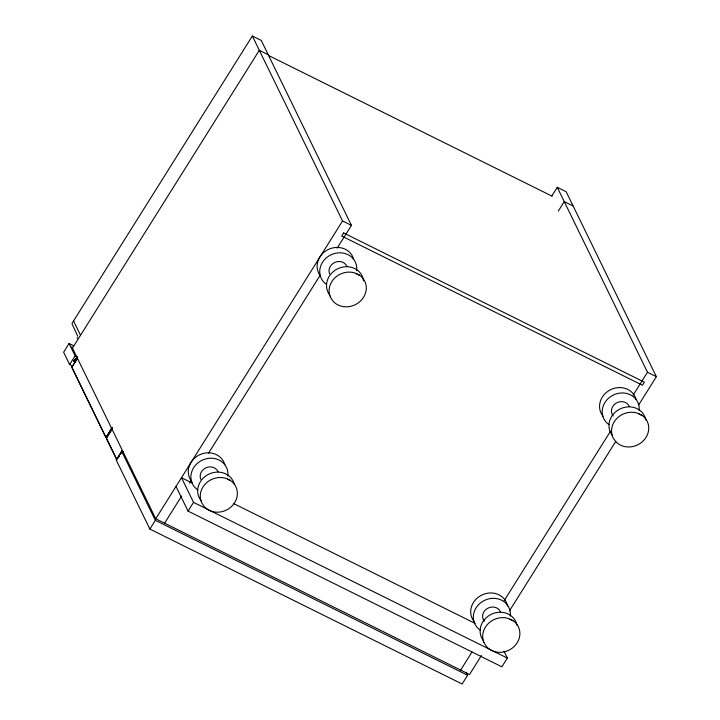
<?xml version="1.0" encoding="UTF-8"?>
<svg xmlns="http://www.w3.org/2000/svg" width="720" height="720" viewBox="0 0 720 720"><rect width="100%" height="100%" fill="white"/><g stroke="black" fill="none" stroke-linecap="round" stroke-linejoin="round"><path stroke-width="1.08" d="M71.991 367.155L77.571 358.254M111.879 428.58L106.11 437.661L112.113 427.437M106.551 438.021L112.131 429.111M112.023 429.066L106.299 438.147L116.991 460.026L106.434 438.336M77.796 336.339L71.937 323.541L252.342 36L261.234 40.41L351.45 225.387L337.122 248.22M71.883 367.11L77.463 358.209M77.103 338.472L77.427 337.725M71.919 367.281L105.912 437.355M73.125 345.483L69.093 343.485L63.621 352.215L69.642 364.563L72.666 366.066M72.477 348.111L259.317 50.301L268.209 54.72M69.642 364.563L75.123 355.833L69.093 343.485M77.526 357.714L77.139 357.588C71.199 364.608 73.53 360.261 77.373 357.021M112.158 427.5L106.11 437.661L111.762 428.517M123.624 452.16L121.617 451.161L116.136 459.891L149.877 529.065L462.132 684L467.613 675.27L466.146 672.264M118.008 457.857L119.133 456.075M120.249 454.293L122.481 450.738L120.294 454.365M118.125 457.992L119.178 456.147M481.482 655.461L469.539 674.487L155.718 518.778L342.558 220.968L252.342 36M149.877 529.065L155.349 520.335L121.617 451.161M164.61 523.188L181.665 495.999M189.675 483.228L191.466 480.375M208.53 453.177L320.157 275.256M503.973 651.168L507.339 658.08L501.867 666.801L188.037 511.092L193.518 502.362L181.485 477.702L192.546 483.192M551.907 195.849L557.271 187.299L566.163 191.709L656.379 376.686L638.478 405.225M558.288 211.104L564.246 201.6L573.138 206.019M460.647 670.077L471.987 651.996M504.162 600.714L610.479 431.262M633.159 395.109L647.487 372.267L557.271 187.299M509.535 610.74L615.789 441.378M356.355 273.672L359.343 275.157L355.212 273.105A18.828 16.929 -26 0 0 334.89 277.857A18.828 16.929 -26 0 0 330.291 296.946M638.802 413.82L641.79 415.296L637.659 413.253A18.828 16.929 -26 0 0 617.337 417.996A18.828 16.929 -26 0 0 612.738 437.094L615.105 440.856A18.891 16.974 -26 0 0 642.924 441.189A18.891 16.974 -26 0 0 641.853 415.224M227.502 479.061L230.49 480.546A18.891 16.974 -26 0 1 231.624 506.43A18.891 16.974 -26 0 1 203.823 506.088L201.492 502.308A18.828 16.929 -26 0 1 206.037 483.237A18.828 16.929 -26 0 1 226.35 478.512L230.49 480.546M509.949 619.2L512.937 620.685L508.806 618.633A18.828 16.929 -26 0 0 488.475 623.385A18.828 16.929 -26 0 0 483.876 642.474M268.488 55.458L552.141 196.2M342.558 220.968L351.45 225.387M647.487 372.267L656.379 376.686M75.123 355.833L77.13 356.841M73.656 361.413L75.672 362.412M233.793 503.658L475.191 623.43M193.518 502.362L507.339 658.08M155.349 520.335L467.613 675.27M71.748 367.281L105.912 437.454M330.345 296.928L332.658 300.717A18.891 16.974 -26 0 0 360.477 301.041A18.891 16.974 -26 0 0 359.406 275.085M483.939 642.447L486.243 646.245A18.891 16.974 -26 0 0 514.062 646.569A18.891 16.974 -26 0 0 512.991 620.604M176.013 486.432L188.037 511.092M73.548 320.967L80.532 335.277M71.874 346.878L155.718 518.778M613.188 415.953A9.441 8.487 -26 0 1 616.329 403.029A9.441 8.487 -26 0 1 629.379 406.566M609.003 424.638A18.891 16.974 -26 0 1 613.683 394.857A18.891 16.974 -26 0 1 639.135 410.751M603.045 416.214A18.891 16.974 -26 0 1 610.407 389.79A18.891 16.974 -26 0 1 636.129 399.555M612.45 435.501A18.891 16.974 -26 0 1 620.37 408.798A18.891 16.974 -26 0 1 645.777 419.931M329.598 273.906A9.441 8.487 -26 0 1 334.989 262.332A9.441 8.487 -26 0 1 346.932 266.427M326.556 284.499A18.891 16.974 -26 0 1 331.236 254.709A18.891 16.974 -26 0 1 356.688 270.612M320.598 276.075A18.891 16.974 -26 0 1 327.96 249.651A18.891 16.974 -26 0 1 353.691 259.416M330.003 295.362A18.891 16.974 -26 0 1 338.481 268.407A18.891 16.974 -26 0 1 363.492 280.899M200.745 479.295A9.441 8.487 -26 0 1 206.136 467.721A9.441 8.487 -26 0 1 218.079 471.807M197.703 489.879A18.891 16.974 -26 0 1 202.383 460.098A18.891 16.974 -26 0 1 227.835 475.992M191.745 481.464A18.891 16.974 -26 0 1 199.107 455.031A18.891 16.974 -26 0 1 224.829 464.796M201.15 500.742A18.891 16.974 -26 0 1 208.512 474.318A18.891 16.974 -26 0 1 234.234 484.083M484.335 621.333A9.441 8.487 -26 0 1 487.467 608.418A9.441 8.487 -26 0 1 500.526 611.955M480.15 630.027A18.891 16.974 -26 0 1 484.83 600.237A18.891 16.974 -26 0 1 510.282 616.131M474.192 621.603A18.891 16.974 -26 0 1 482.103 594.9A18.891 16.974 -26 0 1 507.51 606.033M483.597 640.881A18.891 16.974 -26 0 1 491.508 614.187A18.891 16.974 -26 0 1 516.915 625.32M343.62 232.947L341.685 236.025L642.438 385.245L644.364 382.167L343.62 232.947"/></g></svg>
